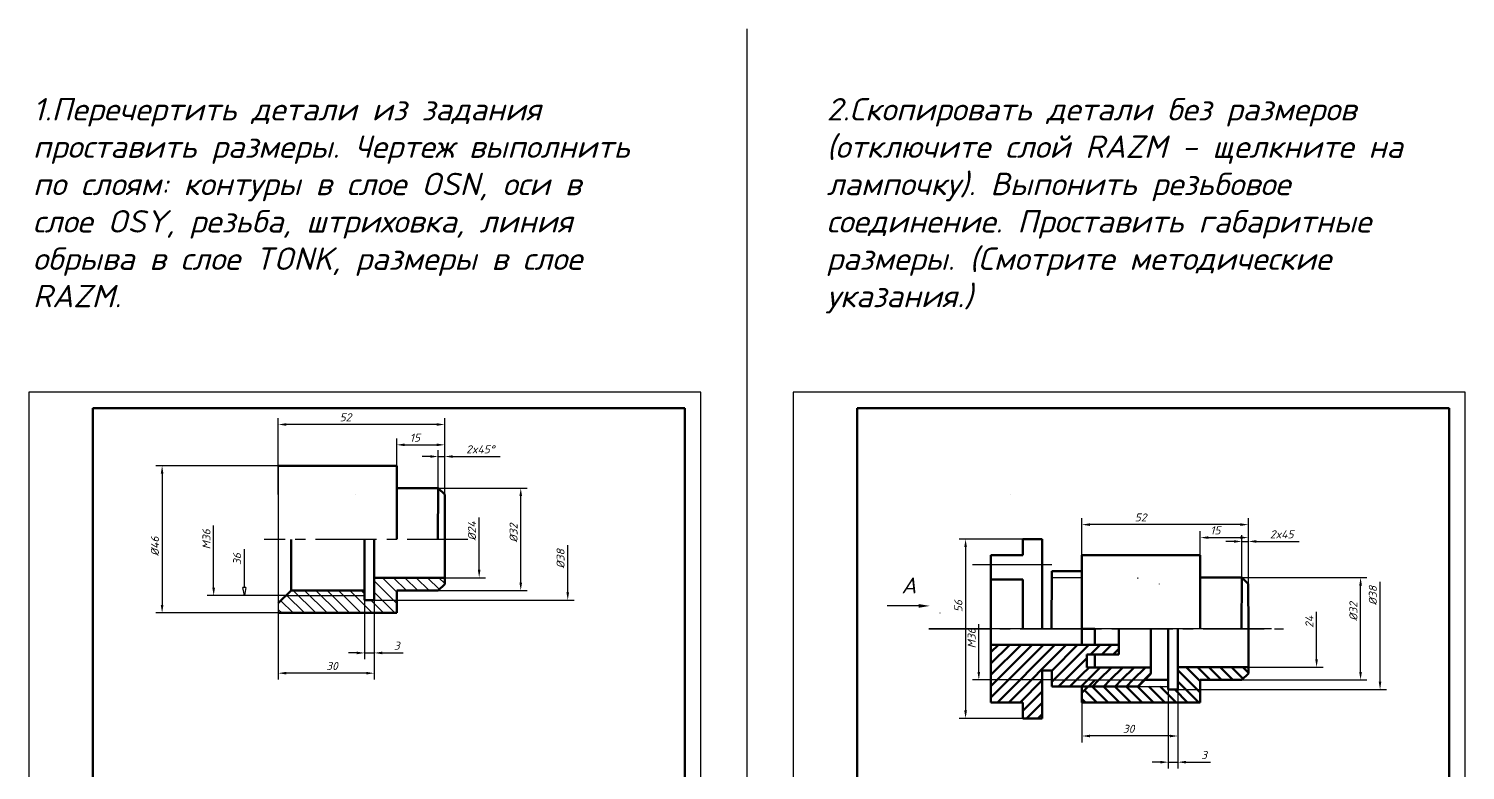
# Model space of a CAD drawing. Header units: millimetres. Extents: x 0 to 449, y -47 to 411.
# Drawn here: x 0 to 448.8, y 178.9 to 410.6 of the extents above; entities that cross this region are included whole.
import ezdxf
from ezdxf import colors
from ezdxf.entities.mleader import LeaderData, LeaderLine
from ezdxf.math import Vec2, Vec3

# ---------------------------------------------------------------- set-up
doc = ezdxf.new("R2010")
doc.units = ezdxf.units.MM
doc.linetypes.add('CENTER2', pattern=[28.575, 19.05, -3.175, 3.175, -3.175])
for name, color, linetype, lineweight in [('OSN', 3, 'Continuous', 80), ('OSY', 2, 'CENTER2', 30), ('RAZM', 6, 'Continuous', 30), ('TONK', 1, 'Continuous', 30)]:
    doc.layers.add(name, color=color, linetype=linetype, lineweight=lineweight)
doc.styles.get("Standard").update_dxf_attribs({"font": 'arial.ttf'})
doc.styles.add('наклон', font='simplex.shx', dxfattribs={"oblique": 15})
doc.dimstyles.new('разм', dxfattribs={"dimtxt": 2.5, "dimasz": 2.5, "dimexe": 2, "dimexo": 0, "dimgap": 1, "dimtad": 1, "dimdec": 1, "dimtxsty": 'наклон', "dimcen": 2.5, "dimadec": 0, "dimazin": 0, "dimtfac": 1, "dimtdec": 1, "dimtmove": 0, "dimatfit": 2, "dimfxl": 1, "dimarcsym": 0})
pattern_1 = [(45, (0, 0), (-1.767767, 1.767767), [])]

# ---------------------------------------------------------------- blocks, each defined once
blk = doc.blocks.new('*D1')
at = {"layer": 'Defpoints', "color": 0, "transparency": 16777216}
for p in [(77.97, 274.06), (41.67, 228.06), (77.97, 228.06)]:
    blk.add_point(p, dxfattribs=at)
at = {"layer": 'RAZM', "color": 0, "lineweight": -2, "transparency": 16777216}
for p, q in [((77.97, 274.06), (39.67, 274.06)), ((41.67, 271.56), (41.67, 230.56)), ((77.97, 228.06), (39.67, 228.06))]:
    blk.add_line(p, q, dxfattribs=at)
at = {"layer": 'RAZM', "color": 0, "transparency": 16777216}
for points in [[(41.25, 271.56), (42.09, 271.56), (41.67, 274.06)], [(41.25, 230.56), (42.09, 230.56), (41.67, 228.06)]]:
    blk.add_solid(points, dxfattribs=at)
at = {"layer": 'RAZM', "color": 0, "transparency": 16777216, "insert": (39.42, 248.87), "char_height": 2.5, "attachment_point": 5, "rotation": 90, "style": 'наклон'}
blk.add_mtext('%%C46', dxfattribs=at)
blk = doc.blocks.new('*D2')
at = {"layer": 'Defpoints', "color": 0, "transparency": 16777216}
for p in [(102.17, 263.04), (140.74, 263.04), (129.97, 239.06)]:
    blk.add_point(p, dxfattribs=at)
at = {"layer": 'RAZM', "color": 0, "lineweight": -2, "transparency": 16777216}
for p, q in [((140.74, 241.56), (140.74, 257.87)), ((129.97, 239.06), (142.74, 239.06))]:
    blk.add_line(p, q, dxfattribs=at)
at = {"layer": 'RAZM', "color": 0, "transparency": 16777216}
blk.add_solid([(140.32, 241.56), (141.15, 241.56), (140.74, 239.06)], dxfattribs=at)
at = {"layer": 'RAZM', "color": 0, "transparency": 16777216, "insert": (138.49, 253.66), "char_height": 2.5, "attachment_point": 5, "rotation": 90, "style": 'наклон'}
blk.add_mtext('%%C24', dxfattribs=at)
blk = doc.blocks.new('*D3')
at = {"layer": 'Defpoints', "color": 0, "transparency": 16777216}
for p in [(80.15, 270.02), (168.41, 270.02), (107.95, 232.04)]:
    blk.add_point(p, dxfattribs=at)
at = {"layer": 'RAZM', "color": 0, "lineweight": -2, "transparency": 16777216}
for p, q in [((168.41, 234.54), (168.41, 249.22)), ((107.95, 232.04), (170.41, 232.04))]:
    blk.add_line(p, q, dxfattribs=at)
at = {"layer": 'RAZM', "color": 0, "transparency": 16777216}
blk.add_solid([(167.99, 234.54), (168.82, 234.54), (168.41, 232.04)], dxfattribs=at)
at = {"layer": 'RAZM', "color": 0, "transparency": 16777216, "insert": (166.16, 244.96), "char_height": 2.5, "attachment_point": 5, "rotation": 90, "style": 'наклон'}
blk.add_mtext('%%C38', dxfattribs=at)
blk = doc.blocks.new('*D4')
at = {"layer": 'Defpoints', "color": 0, "transparency": 16777216}
for p in [(127.97, 267.06), (153.73, 267.06), (127.97, 235.06)]:
    blk.add_point(p, dxfattribs=at)
at = {"layer": 'RAZM', "color": 0, "lineweight": -2, "transparency": 16777216}
for p, q in [((127.97, 267.06), (155.73, 267.06)), ((153.73, 237.56), (153.73, 264.56)), ((127.97, 235.06), (155.73, 235.06))]:
    blk.add_line(p, q, dxfattribs=at)
at = {"layer": 'RAZM', "color": 0, "transparency": 16777216}
for points in [[(153.31, 264.56), (154.15, 264.56), (153.73, 267.06)], [(153.31, 237.56), (154.15, 237.56), (153.73, 235.06)]]:
    blk.add_solid(points, dxfattribs=at)
at = {"layer": 'RAZM', "color": 0, "transparency": 16777216, "insert": (151.48, 253.02), "char_height": 2.5, "attachment_point": 5, "rotation": 90, "style": 'наклон'}
blk.add_mtext('%%C32', dxfattribs=at)
blk = doc.blocks.new('*D5')
at = {"layer": 'Defpoints', "color": 0, "transparency": 16777216}
for p in [(77.97, 286.94), (77.97, 265.08), (129.96, 265.08)]:
    blk.add_point(p, dxfattribs=at)
at = {"layer": 'RAZM', "color": 0, "lineweight": -2, "transparency": 16777216}
for p, q in [((77.97, 265.08), (77.97, 288.94)), ((129.96, 265.08), (129.96, 288.94)), ((127.46, 286.94), (80.47, 286.94))]:
    blk.add_line(p, q, dxfattribs=at)
at = {"layer": 'RAZM', "color": 0, "transparency": 16777216}
for points in [[(80.47, 287.35), (80.47, 286.52), (77.97, 286.94)], [(127.46, 287.35), (127.46, 286.52), (129.96, 286.94)]]:
    blk.add_solid(points, dxfattribs=at)
at = {"layer": 'RAZM', "color": 0, "transparency": 16777216, "insert": (98.99, 289.19), "char_height": 2.5, "attachment_point": 5, "style": 'наклон'}
blk.add_mtext('52', dxfattribs=at)
blk = doc.blocks.new('*D6')
at = {"layer": 'Defpoints', "color": 0, "transparency": 16777216}
for p in [(129.96, 280.58), (114.97, 267.06), (129.96, 267.06)]:
    blk.add_point(p, dxfattribs=at)
at = {"layer": 'RAZM', "color": 0, "lineweight": -2, "transparency": 16777216}
for p, q in [((114.97, 267.06), (114.97, 282.58)), ((117.47, 280.58), (127.46, 280.58)), ((129.96, 267.06), (129.96, 282.58))]:
    blk.add_line(p, q, dxfattribs=at)
at = {"layer": 'RAZM', "color": 0, "transparency": 16777216}
for points in [[(117.47, 281), (117.47, 280.16), (114.97, 280.58)], [(127.46, 281), (127.46, 280.16), (129.96, 280.58)]]:
    blk.add_solid(points, dxfattribs=at)
at = {"layer": 'RAZM', "color": 0, "transparency": 16777216, "insert": (120.67, 282.83), "char_height": 2.5, "attachment_point": 5, "style": 'наклон'}
blk.add_mtext('15', dxfattribs=at)
blk = doc.blocks.new('*D7')
at = {"layer": 'Defpoints', "color": 0, "transparency": 16777216}
for p in [(129.96, 276.93), (127.97, 267.06), (129.96, 267.06)]:
    blk.add_point(p, dxfattribs=at)
at = {"layer": 'RAZM', "color": 0, "lineweight": -2, "transparency": 16777216}
for p, q in [((127.97, 267.06), (127.97, 278.93)), ((129.96, 267.06), (129.96, 278.93)), ((125.47, 276.93), (122.97, 276.93)), ((127.97, 276.93), (129.96, 276.93)), ((132.46, 276.93), (147.27, 276.93))]:
    blk.add_line(p, q, dxfattribs=at)
at = {"layer": 'RAZM', "color": 0, "transparency": 16777216}
for points in [[(125.47, 277.34), (125.47, 276.51), (127.97, 276.93)], [(132.46, 277.34), (132.46, 276.51), (129.96, 276.93)]]:
    blk.add_solid(points, dxfattribs=at)
at = {"layer": 'RAZM', "color": 0, "transparency": 16777216, "insert": (141.11, 279.18), "char_height": 2.5, "attachment_point": 5, "style": 'наклон'}
blk.add_mtext('2x45%%D', dxfattribs=at)
blk = doc.blocks.new('_ClosedBlank')
at = {"color": 0, "linetype": 'ByBlock', "lineweight": -2}
for p, q in [((-1, 0.17), (0, 0)), ((-1, 0.17), (-1, -0.17)), ((0, 0), (-1, -0.17))]:
    blk.add_line(p, q, dxfattribs=at)
blk = doc.blocks.new('*D8')
at = {"layer": 'Defpoints', "color": 0, "transparency": 16777216}
for p in [(67.37, 269.5), (104.95, 269.5), (80.38, 233.47)]:
    blk.add_point(p, dxfattribs=at)
at = {"layer": 'RAZM', "color": 0, "lineweight": -2, "transparency": 16777216}
for p, q in [((67.37, 235.97), (67.37, 248.01)), ((80.38, 233.47), (65.37, 233.47))]:
    blk.add_line(p, q, dxfattribs=at)
at = {"layer": 'RAZM', "color": 0, "lineweight": -2, "transparency": 16777216, "xscale": 2.5, "yscale": 2.5, "zscale": 2.5, "rotation": 270}
blk.add_blockref('_ClosedBlank', (67.37, 233.47), dxfattribs=at)
at = {"layer": 'RAZM', "color": 0, "transparency": 16777216, "insert": (65.12, 244.89), "char_height": 2.5, "attachment_point": 5, "rotation": 90, "style": 'наклон'}
blk.add_mtext('36', dxfattribs=at)
blk = doc.blocks.new('*D10')
at = {"layer": 'Defpoints', "color": 0, "transparency": 16777216}
for p in [(77.97, 232.04), (107.95, 232.04), (77.97, 209.24)]:
    blk.add_point(p, dxfattribs=at)
at = {"layer": 'RAZM', "color": 0, "lineweight": -2, "transparency": 16777216}
for p, q in [((77.97, 232.04), (77.97, 207.24)), ((107.95, 232.04), (107.95, 207.24)), ((105.45, 209.24), (80.47, 209.24))]:
    blk.add_line(p, q, dxfattribs=at)
at = {"layer": 'RAZM', "color": 0, "transparency": 16777216}
for points in [[(80.47, 209.66), (80.47, 208.83), (77.97, 209.24)], [(105.45, 209.66), (105.45, 208.83), (107.95, 209.24)]]:
    blk.add_solid(points, dxfattribs=at)
at = {"layer": 'RAZM', "color": 0, "transparency": 16777216, "insert": (94.76, 211.49), "char_height": 2.5, "attachment_point": 5, "style": 'наклон'}
blk.add_mtext('30', dxfattribs=at)
blk = doc.blocks.new('*D11')
at = {"layer": 'Defpoints', "color": 0, "transparency": 16777216}
for p in [(104.95, 232.04), (107.95, 232.04), (104.95, 215.57)]:
    blk.add_point(p, dxfattribs=at)
at = {"layer": 'RAZM', "color": 0, "lineweight": -2, "transparency": 16777216}
for p, q in [((104.95, 232.04), (104.95, 213.57)), ((107.95, 232.04), (107.95, 213.57)), ((102.45, 215.57), (99.95, 215.57)), ((104.95, 215.57), (107.95, 215.57)), ((110.45, 215.57), (117.04, 215.57))]:
    blk.add_line(p, q, dxfattribs=at)
at = {"layer": 'RAZM', "color": 0, "transparency": 16777216}
for points in [[(102.45, 215.98), (102.45, 215.15), (104.95, 215.57)], [(110.45, 215.98), (110.45, 215.15), (107.95, 215.57)]]:
    blk.add_solid(points, dxfattribs=at)
at = {"layer": 'RAZM', "color": 0, "transparency": 16777216, "insert": (115, 217.82), "char_height": 2.5, "attachment_point": 5, "style": 'наклон'}
blk.add_mtext('3', dxfattribs=at)
blk = doc.blocks.new('*D27')
at = {"color": 0, "lineweight": -2, "transparency": 16777216}
for p, q in [((57.78, 235.97), (57.78, 255.43)), ((80.38, 233.47), (55.78, 233.47))]:
    blk.add_line(p, q, dxfattribs=at)
at = {"color": 0, "transparency": 16777216}
blk.add_solid([(57.36, 235.97), (58.2, 235.97), (57.78, 233.47)], dxfattribs=at)
at = {"layer": 'Defpoints', "color": 0, "transparency": 16777216}
for p in [(57.78, 274.06), (77.97, 274.06), (80.38, 233.47)]:
    blk.add_point(p, dxfattribs=at)
at = {"color": 0, "transparency": 16777216, "insert": (55.53, 251.05), "char_height": 2.5, "attachment_point": 5, "rotation": 90, "style": 'наклон'}
blk.add_mtext('М36', dxfattribs=at)
blk = doc.blocks.new('*D28')
at = {"layer": 'Defpoints', "color": 0, "transparency": 16777216}
for p in [(329.06, 255.65), (329.06, 237.1), (381.06, 237.1)]:
    blk.add_point(p, dxfattribs=at)
at = {"layer": 'RAZM', "color": 0, "lineweight": -2, "transparency": 16777216}
for p, q in [((329.06, 237.1), (329.06, 257.65)), ((381.06, 237.1), (381.06, 257.65)), ((378.56, 255.65), (331.56, 255.65))]:
    blk.add_line(p, q, dxfattribs=at)
at = {"layer": 'RAZM', "color": 0, "transparency": 16777216}
for points in [[(331.56, 256.07), (331.56, 255.24), (329.06, 255.65)], [(378.56, 256.07), (378.56, 255.24), (381.06, 255.65)]]:
    blk.add_solid(points, dxfattribs=at)
at = {"layer": 'RAZM', "color": 0, "transparency": 16777216, "insert": (347.41, 257.9), "char_height": 2.5, "attachment_point": 5, "style": 'наклон'}
blk.add_mtext('52', dxfattribs=at)
blk = doc.blocks.new('*D29')
at = {"layer": 'Defpoints', "color": 0, "transparency": 16777216}
for p in [(379.06, 239.12), (416.13, 239.12), (379.06, 207.12)]:
    blk.add_point(p, dxfattribs=at)
at = {"layer": 'RAZM', "color": 0, "lineweight": -2, "transparency": 16777216}
for p, q in [((379.06, 239.12), (418.13, 239.12)), ((416.13, 209.62), (416.13, 236.62)), ((379.06, 207.12), (418.13, 207.12))]:
    blk.add_line(p, q, dxfattribs=at)
at = {"layer": 'RAZM', "color": 0, "transparency": 16777216}
for points in [[(415.71, 236.62), (416.54, 236.62), (416.13, 239.12)], [(415.71, 209.62), (416.54, 209.62), (416.13, 207.12)]]:
    blk.add_solid(points, dxfattribs=at)
at = {"layer": 'RAZM', "color": 0, "transparency": 16777216, "insert": (413.88, 228.52), "char_height": 2.5, "attachment_point": 5, "rotation": 90, "style": 'наклон'}
blk.add_mtext('%%C32', dxfattribs=at)
blk = doc.blocks.new('*D30')
at = {"layer": 'Defpoints', "color": 0, "transparency": 16777216}
for p in [(316.63, 251.12), (292.71, 195.12), (316.63, 195.12)]:
    blk.add_point(p, dxfattribs=at)
at = {"layer": 'RAZM', "color": 0, "lineweight": -2, "transparency": 16777216}
for p, q in [((316.63, 251.12), (290.71, 251.12)), ((292.71, 248.62), (292.71, 197.62)), ((316.63, 195.12), (290.71, 195.12))]:
    blk.add_line(p, q, dxfattribs=at)
at = {"layer": 'RAZM', "color": 0, "transparency": 16777216}
for points in [[(292.29, 248.62), (293.13, 248.62), (292.71, 251.12)], [(292.29, 197.62), (293.13, 197.62), (292.71, 195.12)]]:
    blk.add_solid(points, dxfattribs=at)
at = {"layer": 'RAZM', "color": 0, "transparency": 16777216, "insert": (290.46, 230.19), "char_height": 2.5, "attachment_point": 5, "rotation": 90, "style": 'наклон'}
blk.add_mtext('56', dxfattribs=at)
blk = doc.blocks.new('*D34')
at = {"layer": 'Defpoints', "color": 0, "transparency": 16777216}
for p in [(356.04, 205.12), (359.04, 205.12), (359.04, 181.44)]:
    blk.add_point(p, dxfattribs=at)
at = {"layer": 'RAZM', "color": 0, "lineweight": -2, "transparency": 16777216}
for p, q in [((356.04, 205.12), (356.04, 179.44)), ((359.04, 205.12), (359.04, 179.44)), ((353.54, 181.44), (351.04, 181.44)), ((356.04, 181.44), (359.04, 181.44)), ((361.54, 181.44), (369.27, 181.44))]:
    blk.add_line(p, q, dxfattribs=at)
at = {"layer": 'RAZM', "color": 0, "transparency": 16777216}
for points in [[(353.54, 181.86), (353.54, 181.03), (356.04, 181.44)], [(361.54, 181.86), (361.54, 181.03), (359.04, 181.44)]]:
    blk.add_solid(points, dxfattribs=at)
at = {"layer": 'RAZM', "color": 0, "transparency": 16777216, "insert": (367.22, 183.69), "char_height": 2.5, "attachment_point": 5, "style": 'наклон'}
blk.add_mtext('3', dxfattribs=at)
blk = doc.blocks.new('*D35')
at = {"layer": 'Defpoints', "color": 0, "transparency": 16777216}
for p in [(381.06, 251.6), (366.06, 239.12), (381.06, 239.12)]:
    blk.add_point(p, dxfattribs=at)
at = {"layer": 'RAZM', "color": 0, "lineweight": -2, "transparency": 16777216}
for p, q in [((366.06, 239.12), (366.06, 253.6)), ((368.56, 251.6), (378.56, 251.6)), ((381.06, 239.12), (381.06, 253.6))]:
    blk.add_line(p, q, dxfattribs=at)
at = {"layer": 'RAZM', "color": 0, "transparency": 16777216}
for points in [[(368.56, 252.02), (368.56, 251.19), (366.06, 251.6)], [(378.56, 252.02), (378.56, 251.19), (381.06, 251.6)]]:
    blk.add_solid(points, dxfattribs=at)
at = {"layer": 'RAZM', "color": 0, "transparency": 16777216, "insert": (370.76, 253.85), "char_height": 2.5, "attachment_point": 5, "style": 'наклон'}
blk.add_mtext('15', dxfattribs=at)
blk = doc.blocks.new('*D36')
at = {"layer": 'Defpoints', "color": 0, "transparency": 16777216}
for p in [(379.05, 250.39), (379.05, 237.1), (381.06, 237.1)]:
    blk.add_point(p, dxfattribs=at)
at = {"layer": 'RAZM', "color": 0, "lineweight": -2, "transparency": 16777216}
for p, q in [((379.05, 237.1), (379.05, 252.39)), ((381.06, 237.1), (381.06, 252.39)), ((376.55, 250.39), (374.05, 250.39)), ((379.05, 250.39), (381.06, 250.39)), ((383.56, 250.39), (396.94, 250.39))]:
    blk.add_line(p, q, dxfattribs=at)
at = {"layer": 'RAZM', "color": 0, "transparency": 16777216}
for points in [[(376.55, 250.81), (376.55, 249.98), (379.05, 250.39)], [(383.56, 250.81), (383.56, 249.98), (381.06, 250.39)]]:
    blk.add_solid(points, dxfattribs=at)
at = {"layer": 'RAZM', "color": 0, "transparency": 16777216, "insert": (391.5, 252.64), "char_height": 2.5, "attachment_point": 5, "style": 'наклон'}
blk.add_mtext('2x45', dxfattribs=at)
blk = doc.blocks.new('*D37')
at = {"layer": 'Defpoints', "color": 0, "transparency": 16777216}
for p in [(381.06, 235.12), (402.39, 235.12), (381.06, 211.12)]:
    blk.add_point(p, dxfattribs=at)
at = {"layer": 'RAZM', "color": 0, "lineweight": -2, "transparency": 16777216}
for p, q in [((402.39, 213.62), (402.39, 228.45)), ((381.06, 211.12), (404.39, 211.12))]:
    blk.add_line(p, q, dxfattribs=at)
at = {"layer": 'RAZM', "color": 0, "transparency": 16777216}
blk.add_solid([(401.97, 213.62), (402.8, 213.62), (402.39, 211.12)], dxfattribs=at)
at = {"layer": 'RAZM', "color": 0, "transparency": 16777216, "insert": (400.14, 225.25), "char_height": 2.5, "attachment_point": 5, "rotation": 90, "style": 'наклон'}
blk.add_mtext('24', dxfattribs=at)
blk = doc.blocks.new('*D38')
at = {"layer": 'Defpoints', "color": 0, "transparency": 16777216}
for p in [(296.85, 243.12), (319.63, 243.12), (319.63, 207.12)]:
    blk.add_point(p, dxfattribs=at)
at = {"layer": 'RAZM', "color": 0, "lineweight": -2, "transparency": 16777216}
for p, q in [((319.63, 243.12), (294.85, 243.12)), ((296.85, 209.62), (296.85, 224.52)), ((319.63, 207.12), (294.85, 207.12))]:
    blk.add_line(p, q, dxfattribs=at)
at = {"layer": 'RAZM', "color": 0, "transparency": 16777216}
blk.add_solid([(296.43, 209.62), (297.26, 209.62), (296.85, 207.12)], dxfattribs=at)
at = {"layer": 'RAZM', "color": 0, "transparency": 16777216, "insert": (294.6, 220.13), "char_height": 2.5, "attachment_point": 5, "rotation": 90, "style": 'наклон'}
blk.add_mtext('М36', dxfattribs=at)
blk = doc.blocks.new('*D39')
at = {"layer": 'Defpoints', "color": 0, "transparency": 16777216}
for p in [(329.06, 204.1), (359.04, 204.1), (329.06, 189.62)]:
    blk.add_point(p, dxfattribs=at)
at = {"layer": 'RAZM', "color": 0, "lineweight": -2, "transparency": 16777216}
for p, q in [((329.06, 204.1), (329.06, 187.62)), ((359.04, 204.1), (359.04, 187.62)), ((356.54, 189.62), (331.56, 189.62))]:
    blk.add_line(p, q, dxfattribs=at)
at = {"layer": 'RAZM', "color": 0, "transparency": 16777216}
for points in [[(331.56, 190.03), (331.56, 189.2), (329.06, 189.62)], [(356.54, 190.03), (356.54, 189.2), (359.04, 189.62)]]:
    blk.add_solid(points, dxfattribs=at)
at = {"layer": 'RAZM', "color": 0, "transparency": 16777216, "insert": (343.66, 191.87), "char_height": 2.5, "attachment_point": 5, "style": 'наклон'}
blk.add_mtext('30', dxfattribs=at)
blk = doc.blocks.new('*D40')
at = {"layer": 'Defpoints', "color": 0, "transparency": 16777216}
for p in [(359.04, 242.14), (422.21, 242.14), (359.04, 204.1)]:
    blk.add_point(p, dxfattribs=at)
at = {"layer": 'RAZM', "color": 0, "lineweight": -2, "transparency": 16777216}
for p, q in [((422.21, 206.6), (422.21, 237.74)), ((359.04, 204.1), (424.21, 204.1))]:
    blk.add_line(p, q, dxfattribs=at)
at = {"layer": 'RAZM', "color": 0, "transparency": 16777216}
blk.add_solid([(421.79, 206.6), (422.62, 206.6), (422.21, 204.1)], dxfattribs=at)
at = {"layer": 'RAZM', "color": 0, "transparency": 16777216, "insert": (419.96, 233.48), "char_height": 2.5, "attachment_point": 5, "rotation": 90, "style": 'наклон'}
blk.add_mtext('%%C38', dxfattribs=at)

msp = doc.modelspace()

# ---------------------------------------------------------------- hatches: boundary and pattern name
at = {"layer": 'OSN'}
h = msp.add_hatch(dxfattribs=at)
h.set_pattern_fill('_USER', color=1, scale=2.5, angle=45, pattern_type=0)
h.set_pattern_definition(pattern_1)
h.paths.add_polyline_path([(329.06, 218.09), (300.63, 218.12), (300.63, 200.11), (310.63, 200.12), (310.63, 195.12), (316.63, 195.12), (316.63, 200.11), (316.63, 210.11), (319.63, 210.12), (319.63, 207.12), (329.06, 207.12)])
h.paths.add_polyline_path([(329.06, 207.12), (319.63, 207.12), (319.63, 205.12), (329.06, 205.12)], flags=17)
h = msp.add_hatch(dxfattribs=at)
h.set_pattern_fill('_USER', color=1, scale=2.5, angle=45, pattern_type=0)
h.set_pattern_definition(pattern_1)
h.paths.add_polyline_path([(333.06, 211.07), (330.64, 211.07), (330.64, 215.07), (333.06, 215.07), (333.06, 218.08), (329.06, 218.09), (329.06, 207.12), (333.06, 207.12)])
h.paths.add_polyline_path([(340.63, 218.07), (333.06, 218.08), (333.06, 215.07), (340.63, 215.07)])
h.paths.add_polyline_path([(350.63, 209.07), (350.63, 211.07), (333.06, 211.07), (333.06, 207.12), (348.66, 207.12)])
h = msp.add_hatch(dxfattribs=at)
h.set_pattern_fill('_USER', color=1, scale=2.5, angle=315, pattern_type=0)
h.set_pattern_definition([(315, (0, 0), (1.767767, 1.767767), [])])
h.paths.add_polyline_path([(366.06, 207.12), (379.06, 207.12), (381.06, 209.1), (381.06, 211.12), (359.04, 211.12), (359.04, 204.1), (356.04, 204.1), (356.04, 205.12), (346.63, 205.12), (331.07, 205.12), (329.06, 203.12), (329.06, 200.12), (366.06, 200.12)])
h = msp.add_hatch(dxfattribs=at)
h.set_pattern_fill('_USER', color=1, scale=2.5, angle=45, pattern_type=0)
h.set_pattern_definition(pattern_1)
h.paths.add_polyline_path([(333.06, 207.09), (333.06, 207.12), (329.06, 207.12), (329.06, 205.12), (331.07, 205.12)])
h = msp.add_hatch(dxfattribs=at)
h.set_pattern_fill('_USER', color=1, scale=2.5, angle=45, pattern_type=0)
h.set_pattern_definition(pattern_1)
h.paths.add_polyline_path([(348.66, 207.12), (333.09, 207.12), (331.07, 205.12), (346.63, 205.12)])
at = {"layer": 'TONK'}
h = msp.add_hatch(dxfattribs=at)
h.set_pattern_fill('_USER', color=256, scale=2.5, angle=135, pattern_type=0)
h.set_pattern_definition([(135, (27.806, 0), (-1.767767, -1.767767), [])])
h.paths.add_polyline_path([(114.97, 228.06), (114.97, 235.06), (127.97, 235.06), (129.97, 237.05), (129.97, 239.06), (107.95, 239.06), (107.95, 232.04), (104.95, 232.04), (104.95, 235.06), (81.97, 235.06), (77.97, 231.06), (77.97, 228.06)])

# ---------------------------------------------------------------- linework, layer by layer
for p, q in [((306.79, 265.06), (306.8, 265.05)), ((310.63, 246.12), (310.63, 251.12)), ((310.63, 251.12), (316.63, 251.12)), ((316.63, 246.12), (316.63, 251.12)), ((300.63, 243.69), (300.63, 246.12)), ((310.63, 246.12), (300.63, 246.12)), ((300.63, 216.12), (300.63, 243.69)), ((316.63, 241.12), (316.63, 246.12)), ((329.06, 246.12), (366.06, 246.12)), ((366.06, 246.12), (366.06, 239.12)), ((300.62, 238.55), (310.61, 238.55)), ((310.61, 238.55), (310.55, 223.12)), ((316.63, 241.12), (316.63, 223.12)), ((319.63, 241.12), (319.53, 223.12)), ((329.06, 239.08), (319.62, 239.15)), ((319.63, 241.12), (329.06, 241.12)), ((346.63, 238.95), (346.4, 238.95)), ((366.06, 239.12), (379.06, 239.12)), ((366.06, 239.12), (366.06, 223.12)), ((379.06, 239.12), (378.96, 223.12)), ((379.06, 239.12), (381.04, 237.13)), ((353.24, 237.12), (353.25, 237.1)), ((381.06, 237.1), (381.06, 223.1)), ((284.8, 228.04), (284.8, 228.06)), ((346.63, 223.12), (281.24, 223.12)), ((300.63, 223.12), (300.63, 203.12)), ((388.32, 223.1), (324.64, 223.1)), ((340.63, 215.07), (340.63, 223.12)), ((350.63, 223.12), (350.63, 209.12)), ((356.04, 204.1), (356.02, 223.1)), ((359.04, 204.1), (359.04, 223.1)), ((381.06, 223.1), (381.06, 209.1)), ((300.63, 218.12), (340.63, 218.07)), ((340.64, 215.07), (330.64, 215.07)), ((330.64, 215.07), (330.64, 211.07)), ((330.64, 211.07), (350.63, 211.07)), ((381.06, 211.12), (359.06, 211.12)), ((319.63, 210.12), (316.63, 210.11)), ((316.63, 210.11), (316.63, 200.11)), ((319.63, 205.12), (319.63, 210.12)), ((319.63, 207.12), (348.42, 207.12)), ((346.63, 205.12), (350.63, 209.07)), ((366.06, 200.12), (366.06, 207.12)), ((366.06, 207.12), (379.06, 207.12)), ((379.06, 207.12), (381.06, 209.1)), ((300.63, 202.61), (300.63, 200.11)), ((346.63, 205.12), (319.63, 205.12)), ((359.04, 204.1), (356.04, 204.1)), ((310.63, 200.11), (300.63, 200.11)), ((310.63, 200.12), (310.63, 195.12)), ((316.63, 195.12), (316.63, 200.11)), ((329.06, 200.12), (366.06, 200.12)), ((329.06, 200.12), (359.06, 200.1)), ((331.25, 200.1), (331.25, 200.12)), ((310.63, 195.12), (316.63, 195.12))]:
    msp.add_line(p, q)
at = {"layer": 'OSN'}
for p, q in [((205, 292), (20, 292)), ((20, 292), (20, 5)), ((205, 5), (205, 292)), ((443.84, 292), (258.84, 292)), ((258.84, 292), (258.84, 5)), ((443.84, 5), (443.84, 292)), ((77.97, 274.06), (114.97, 274.06)), ((114.97, 274.06), (114.97, 267.06)), ((102.15, 265.06), (102.17, 265.05)), ((114.97, 267.06), (127.97, 267.06)), ((114.97, 267.06), (114.97, 251.06)), ((127.97, 267.06), (127.87, 251.06)), ((127.97, 267.06), (129.96, 265.08)), ((129.97, 265.05), (129.97, 251.05)), ((81.97, 235.03), (81.97, 251.05)), ((104.95, 232.04), (104.93, 251.04)), ((107.95, 232.04), (107.95, 251.04)), ((129.97, 251.05), (129.97, 237.05)), ((310.63, 246.12), (310.63, 251.12)), ((310.63, 251.12), (316.63, 251.12)), ((316.63, 251.12), (316.63, 223.12)), ((300.63, 246.12), (300.62, 238.55)), ((300.63, 246.12), (310.63, 246.12)), ((329.06, 246.12), (366.06, 246.12)), ((329.06, 246.12), (329.06, 223.12)), ((366.06, 246.12), (366.06, 223.12)), ((129.97, 239.06), (107.97, 239.06)), ((300.62, 238.55), (310.61, 238.55)), ((300.63, 238.55), (300.63, 200.11)), ((310.61, 238.55), (310.55, 223.12)), ((319.63, 241.12), (319.53, 223.12)), ((319.63, 241.12), (329.06, 241.12)), ((366.06, 239.12), (379.06, 239.12)), ((379.06, 239.12), (378.96, 223.12)), ((381.04, 237.13), (379.06, 239.12)), ((81.97, 235.06), (77.98, 231.08)), ((104.95, 235.06), (81.97, 235.06)), ((114.97, 228.06), (114.97, 235.06)), ((114.97, 235.06), (127.97, 235.06)), ((127.97, 235.06), (129.97, 237.05)), ((381.06, 223.1), (381.04, 237.13)), ((107.95, 232.04), (104.95, 232.04)), ((77.97, 228.06), (114.97, 228.06)), ((77.97, 228.06), (107.97, 228.04)), ((80.17, 228.04), (80.17, 228.06)), ((329.06, 223.12), (333.06, 223.13)), ((329.06, 223.12), (329.06, 218.09)), ((333.06, 223.13), (333.09, 218.08)), ((340.63, 218.07), (340.63, 223.1)), ((340.63, 223.1), (340.63, 215.07)), ((350.63, 223.12), (350.63, 223.1)), ((350.63, 211.07), (350.63, 223.1)), ((350.63, 223.1), (350.63, 209.12)), ((356.02, 223.1), (356.04, 205.12)), ((359.04, 204.1), (359.04, 223.1)), ((359.04, 223.1), (359.06, 211.12)), ((381.06, 209.1), (381.06, 223.1)), ((300.63, 218.12), (340.63, 218.07)), ((319.52, 218.1), (323.52, 218.11)), ((340.63, 215.07), (330.64, 215.07)), ((330.64, 215.07), (330.64, 211.07)), ((330.64, 211.07), (350.63, 211.07)), ((333.1, 215.07), (333.11, 211.07)), ((359.06, 211.12), (381.06, 211.12)), ((316.63, 210.11), (319.63, 210.12)), ((316.63, 195.12), (316.63, 210.11)), ((319.63, 210.12), (319.63, 205.12)), ((333.06, 207.09), (329.07, 203.13)), ((329.07, 203.13), (333.06, 207.09)), ((350.63, 209.07), (346.63, 205.12)), ((356.04, 207.12), (348.42, 207.12)), ((366.06, 200.12), (366.06, 207.12)), ((366.06, 207.12), (379.06, 207.12)), ((379.06, 207.12), (381.06, 209.1)), ((319.63, 205.12), (329.06, 205.12)), ((319.63, 205.12), (346.63, 205.12)), ((329.06, 205.12), (329.06, 200.12)), ((356.04, 205.12), (356.04, 204.1)), ((356.04, 204.1), (359.04, 204.1)), ((300.63, 200.11), (310.63, 200.12)), ((310.63, 200.12), (310.63, 195.12)), ((329.06, 200.12), (366.06, 200.12)), ((310.63, 195.12), (316.63, 195.12))]:
    msp.add_line(p, q, dxfattribs=at)
at = {"layer": 'OSY'}
for p, q in [((137.24, 251.05), (73.56, 251.05)), ((281.24, 223.12), (392.07, 223.12))]:
    msp.add_line(p, q, dxfattribs=at)
at = {"layer": 'TONK'}
for p, q in [((224.42, -47.33), (224.42, 410.57)), ((210, 297), (0, 297)), ((0, 297), (0, 0)), ((210, 0), (210, 297)), ((448.84, 297), (238.84, 297)), ((238.84, 297), (238.84, 0)), ((448.84, 0), (448.84, 297)), ((319.62, 239.15), (329.06, 239.08)), ((346.4, 238.95), (346.63, 238.95)), ((80.38, 233.47), (104.95, 233.47)), ((319.63, 207.12), (348.42, 207.12)), ((346.63, 205.12), (356.04, 205.12))]:
    msp.add_line(p, q, dxfattribs=at)
at = {"layer": 'TONK', "color": 3}
msp.add_line((77.97, 274.06), (77.97, 228.06), dxfattribs=at)

# ---------------------------------------------------------------- texts
at = {"color": 4, "style": 'наклон', "oblique": 15}
msp.add_text('А', height=5, dxfattribs=at).set_placement((272.65, 234.16))
at = {"layer": 'TONK', "char_height": 7, "attachment_point": 1, "style": 'наклон'}
for s, insert in [('1.Перечертить детали из задания\\Pпроставить размеры. Чертеж выполнить по слоям: контуры в слое OSN, оси в слое OSY, резьба, штриховка, линия обрыва в слое TONK, размеры в слое RAZM.', (1.29, 388.91)), ('2.Скопировать детали без размеров (отключите слой RAZM - щелкните на лампочку). Выпонить резьбовое соединение. Проставить габаритные размеры. (Смотрите методические указания.)', (249.29, 388.91))]:
    msp.add_mtext_dynamic_manual_height_columns(s, width=204.5532, gutter_width=35, heights=[0], dxfattribs=dict(at, insert=insert))

# ---------------------------------------------------------------- dimensions: what is measured, and where the dimension line sits
at = {"color": 40, "true_color": 0xf8d731}
dim = msp.add_linear_dim(base=(57.78, 274.06), p1=(80.38, 233.47), p2=(77.97, 274.06), angle=90, text='М36', dimstyle='разм', override={"dimse2": 1, "dimsd2": 1}, dxfattribs=at)
dim.commit()
dim.dimension.update_dxf_attribs({"geometry": '*D27', "text_midpoint": (57.78, 251.05), "dimtype": 160})
at = {"layer": 'RAZM', "color": 6}
dim = msp.add_linear_dim(base=(77.97, 286.94), p1=(129.96, 265.08), p2=(77.97, 265.08), dimstyle='разм', dxfattribs=at)
dim.commit()
dim.dimension.update_dxf_attribs({"geometry": '*D5', "text_midpoint": (98.99, 286.94), "dimtype": 160})
at = {"layer": 'RAZM'}
for base, p1, p2, picture, middle in [((129.96, 280.58), (114.97, 267.06), (129.96, 267.06), '*D6', (120.67, 280.58)), ((329.06, 255.65), (381.06, 237.1), (329.06, 237.1), '*D28', (347.41, 255.65)), ((381.06, 251.6), (366.06, 239.12), (381.06, 239.12), '*D35', (370.76, 251.6)), ((77.97, 209.24), (107.95, 232.04), (77.97, 232.04), '*D10', (94.76, 209.24)), ((104.95, 215.57), (107.95, 232.04), (104.95, 232.04), '*D11', (115, 215.57)), ((329.06, 189.62), (359.04, 204.1), (329.06, 204.1), '*D39', (343.66, 189.62)), ((359.04, 181.44), (356.04, 205.12), (359.04, 205.12), '*D34', (367.22, 181.44))]:
    dim = msp.add_linear_dim(base=base, p1=p1, p2=p2, dimstyle='разм', dxfattribs=at)
    dim.commit()
    dim.dimension.update_dxf_attribs({"geometry": picture, "text_midpoint": middle, "dimtype": 160})
for base, p1, p2, text, picture, middle in [((129.96, 276.93), (127.97, 267.06), (129.96, 267.06), '<>x45%%D', '*D7', (141.11, 276.93)), ((379.05, 250.39), (381.06, 237.1), (379.05, 237.1), '<>x45', '*D36', (391.5, 250.39))]:
    dim = msp.add_linear_dim(base=base, p1=p1, p2=p2, text=text, dimstyle='разм', dxfattribs=at)
    dim.commit()
    dim.dimension.update_dxf_attribs({"geometry": picture, "text_midpoint": middle, "dimtype": 160})
for base, p1, p2, picture, middle, dimtype in [((41.67, 228.06), (77.97, 274.06), (77.97, 228.06), '*D1', (41.67, 248.87), 160), ((153.73, 267.06), (127.97, 235.06), (127.97, 267.06), '*D4', (153.73, 253.02), 160), ((416.13, 239.12), (379.06, 207.12), (379.06, 239.12), '*D29', (416.13, 228.52), 161)]:
    dim = msp.add_linear_dim(base=base, p1=p1, p2=p2, angle=90, text='%%C<>', dimstyle='разм', dxfattribs=at)
    dim.commit()
    dim.dimension.update_dxf_attribs({"geometry": picture, "text_midpoint": middle, "dimtype": dimtype})
for base, p1, p2, override, picture, middle in [((67.37, 269.5), (80.38, 233.47), (104.95, 269.5), {"dimblk1": 'ClosedBlank', "dimsah": 1, "dimse2": 1, "dimsd2": 1}, '*D8', (67.37, 244.89)), ((402.39, 235.12), (381.06, 211.12), (381.06, 235.12), {"dimse2": 1, "dimsd2": 1}, '*D37', (402.39, 225.25))]:
    dim = msp.add_linear_dim(base=base, p1=p1, p2=p2, angle=90, dimstyle='разм', override=override, dxfattribs=at)
    dim.commit()
    dim.dimension.update_dxf_attribs({"geometry": picture, "text_midpoint": middle, "dimtype": 160})
for base, p1, p2, text, override, picture, middle in [((168.41, 270.02), (107.95, 232.04), (80.15, 270.02), '%%C<>', {"dimse2": 1, "dimsd2": 1}, '*D3', (168.41, 244.96)), ((140.74, 263.04), (129.97, 239.06), (102.17, 263.04), '%%C<>', {"dimse2": 1, "dimsd2": 1}, '*D2', (140.74, 253.66)), ((296.85, 243.12), (319.63, 207.12), (319.63, 243.12), 'М<>', {"dimsd2": 1}, '*D38', (296.85, 220.13)), ((422.21, 242.14), (359.04, 204.1), (359.04, 242.14), '%%C<>', {"dimse2": 1, "dimsd2": 1}, '*D40', (422.21, 233.48))]:
    dim = msp.add_linear_dim(base=base, p1=p1, p2=p2, angle=90, text=text, dimstyle='разм', override=override, dxfattribs=at)
    dim.commit()
    dim.dimension.update_dxf_attribs({"geometry": picture, "text_midpoint": middle, "dimtype": 160})
dim = msp.add_linear_dim(base=(292.71, 195.12), p1=(316.63, 251.12), p2=(316.63, 195.12), angle=270, dimstyle='разм', dxfattribs=at)
dim.commit()
dim.dimension.update_dxf_attribs({"geometry": '*D30', "text_midpoint": (292.71, 230.19), "dimtype": 161})

# ---------------------------------------------------------------- leaders
at = {"color": 4}
ml = msp.add_multileader_mtext('Standard', dxfattribs=at)
ml.set_content('')
ml.set_leader_properties()
ml.build(insert=Vec2(0, 0))
ml.multileader.update_dxf_attribs({"has_dogleg": 0, "text_left_attachment_type": 6, "text_right_attachment_type": 6, "arrow_head_size": 3.5})
ctx = ml.context
ctx.base_point, ctx.char_height, ctx.arrow_head_size, ctx.plane_origin = Vec3(284.2, 230.26), 2.5, 3.5, Vec3(281.57, 230.26)
ctx.left_attachment, ctx.right_attachment = 6, 6
notes = []
notes.append((ctx, [(0, (1, 1, 0), (276.2, 230.26), (-1, 0), 8, [(0, [(281.57, 230.26)], 0, [])])]))
ctx.mtext, ml.multileader.dxf.content_type = None, 0
for ctx, leaders in notes:
    for number, flags, end, landing, length, lines in leaders:
        leader = LeaderData()
        leader.index, (leader.has_last_leader_line, leader.has_dogleg_vector, leader.attachment_direction) = number, flags
        leader.last_leader_point, leader.dogleg_vector, leader.dogleg_length = Vec3(end), Vec3(landing), length
        for number, points, colour, breaks in lines:
            line = LeaderLine()
            line.index, line.vertices, line.color, line.breaks = number, Vec3.list(points), colors.encode_raw_color(colour), breaks
            leader.lines.append(line)
        ctx.leaders.append(leader)

doc.saveas('drawing.dxf')
